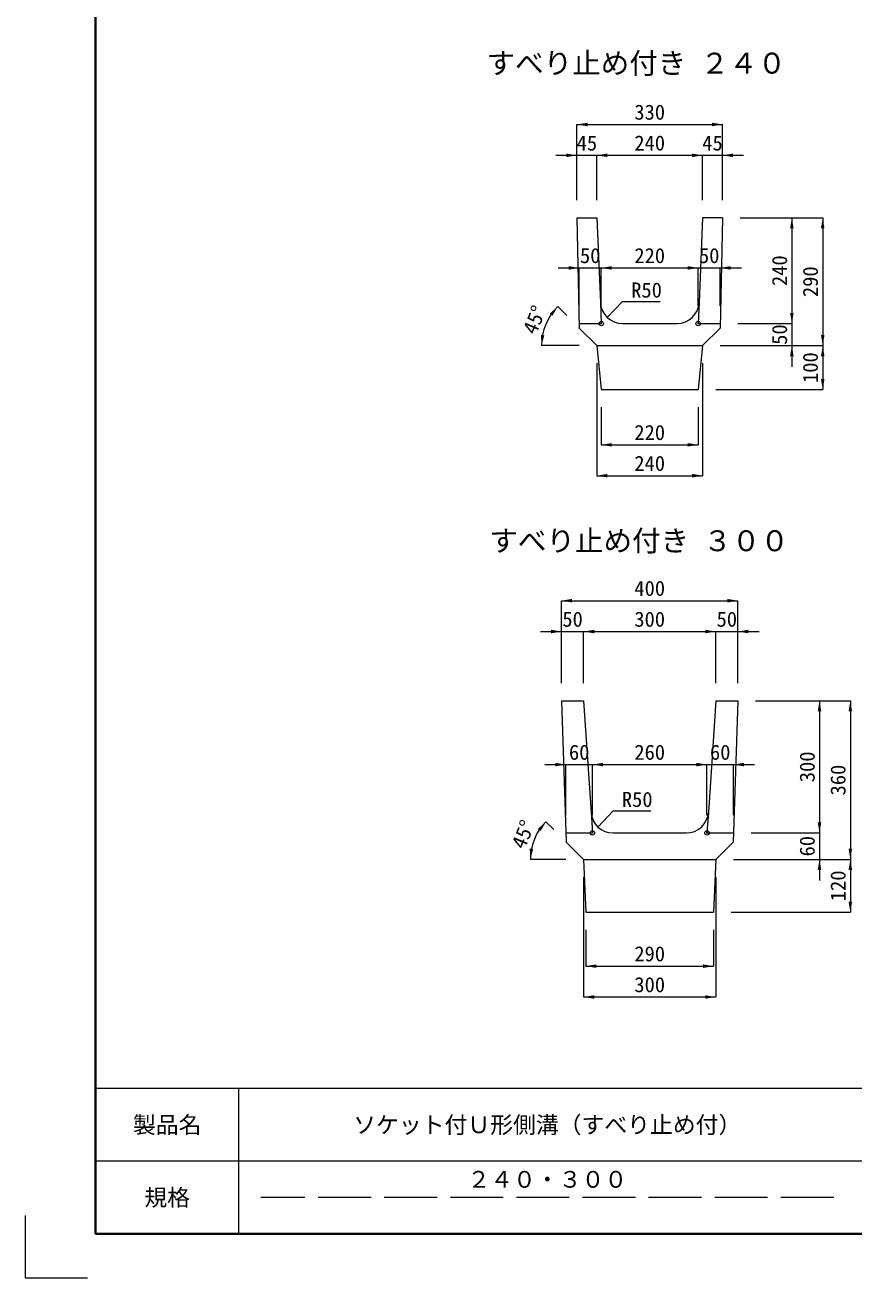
# Model space of a CAD drawing. Units: millimetres at full size, sheet at 1:20. Extents: x 2847 to 6807, y -2460 to 3140.
# Drawn here: x 2847 to 4727, y -2460 to 383 of the extents above; entities that cross this region are included whole.
import ezdxf
from ezdxf.enums import TextEntityAlignment as Align

# ---------------------------------------------------------------- set-up
doc = ezdxf.new("R2010")
doc.units = ezdxf.units.MM
doc.header["$LTSCALE"] = 20
doc.header["$PDMODE"] = 32
doc.header["$PDSIZE"] = 10
doc.linetypes.add('DASHED', pattern=[7.5, 6, -1.5])
doc.layers.add('0_2', color=7, linetype='Continuous')
for name, color, linetype, lineweight in [('Defpoints_3', 1, 'Continuous', 13), ('作業エリア', 11, 'Continuous', 13), ('図枠', 7, 'Continuous', 5), ('寸法線', 7, 'Continuous', 13), ('引出線', 4, 'Continuous', 13), ('本体', 2, 'Continuous', 13), ('補助線', 8, 'Continuous', 13)]:
    doc.layers.add(name, color=color, linetype=linetype, lineweight=lineweight)
doc.styles.add('ＭＳ ゴシック', font='')
doc.styles.get('ＭＳ ゴシック').set_extended_font_data('MS Gothic')

# ---------------------------------------------------------------- blocks, each defined once
blk = doc.blocks.new('filled_arrow')
at = {"color": 0, "linetype": 'Continuous', "lineweight": -2}
blk.add_solid([(7.5, 1.25), (0, 0), (7.5, -1.25)], dxfattribs=at)

msp = doc.modelspace()

# ---------------------------------------------------------------- linework, layer by layer
at = {"layer": 'Defpoints_3'}
for p, q in [((2846.52, -2318.13), (2846.52, -2459.55)), ((2846.52, -2459.55), (2987.94, -2459.55))]:
    msp.add_line(p, q, dxfattribs=at)
at = {"layer": '作業エリア'}
for p in [(4153.92, -293.95), (4373.92, -293.95), (4133.92, -1449.81), (4393.92, -1449.81)]:
    msp.add_point(p, dxfattribs=at)
at = {"layer": '図枠', "lineweight": 40}
for p, q in [((3006.52, -2359.55), (3006.52, 3140.45)), ((6706.52, -2359.55), (3006.52, -2359.55))]:
    msp.add_line(p, q, dxfattribs=at)
at = {"layer": '図枠', "lineweight": 13}
for p, q in [((6706.52, -2029.55), (3006.52, -2029.55)), ((3331.52, -2359.55), (3331.52, -2029.55)), ((5706.52, -2194.55), (3006.52, -2194.55))]:
    msp.add_line(p, q, dxfattribs=at)
at = {"layer": '図枠', "linetype": 'DASHED', "lineweight": 9}
msp.add_line((4681.52, -2277.05), (3381.52, -2277.05), dxfattribs=at)
at = {"layer": '寸法線'}
for p, q in [((4098.92, 157.79), (4428.92, 157.79)), ((4098.92, -13.95), (4098.92, 157.79)), ((4428.92, -13.95), (4428.92, 157.79)), ((4050.92, 87.79), (4191.92, 87.79)), ((4098.92, -13.95), (4098.92, 87.79)), ((4143.92, -13.95), (4143.92, 87.79)), ((4143.92, 87.79), (4383.92, 87.79)), ((4143.92, -13.95), (4143.92, 87.79)), ((4335.92, 87.79), (4476.92, 87.79)), ((4383.92, -13.95), (4383.92, 87.79)), ((4383.92, -13.95), (4383.92, 87.79)), ((4428.92, -13.95), (4428.92, 87.79)), ((4468.92, -53.95), (4586.49, -53.95)), ((4468.92, -53.95), (4656.49, -53.95)), ((4586.49, -53.95), (4586.49, -293.95)), ((4656.49, -53.95), (4656.49, -343.95)), ((4055.92, -167.72), (4201.92, -167.72)), ((4103.92, -253.95), (4103.92, -167.72)), ((4153.92, -253.95), (4153.92, -167.72)), ((4153.92, -167.72), (4373.92, -167.72)), ((4153.92, -253.95), (4153.92, -167.72)), ((4325.92, -167.72), (4471.92, -167.72)), ((4373.92, -253.95), (4373.92, -167.72)), ((4373.92, -253.95), (4373.92, -167.72)), ((4423.92, -253.95), (4423.92, -167.72)), ((4075.84, -275.88), (4055.29, -255.33)), ((4586.49, -245.95), (4586.49, -391.95)), ((4463.92, -293.95), (4586.49, -293.95)), ((4463.92, -293.95), (4586.49, -293.95)), ((4103.92, -343.95), (4018.59, -343.95)), ((4423.92, -343.95), (4586.49, -343.95)), ((4423.92, -343.95), (4656.49, -343.95)), ((4423.92, -343.95), (4656.49, -343.95)), ((4656.49, -343.95), (4656.49, -443.95)), ((4143.92, -383.95), (4143.92, -639.12)), ((4383.92, -383.95), (4383.92, -639.12)), ((4413.92, -443.95), (4656.49, -443.95)), ((4153.92, -483.95), (4153.92, -569.12)), ((4373.92, -483.95), (4373.92, -569.12)), ((4153.92, -569.12), (4373.92, -569.12)), ((4143.92, -639.12), (4383.92, -639.12)), ((4063.92, -922.81), (4463.92, -922.81)), ((4063.92, -1109.81), (4063.92, -922.81)), ((4463.92, -1109.81), (4463.92, -922.81)), ((4015.92, -992.81), (4161.92, -992.81)), ((4063.92, -1109.81), (4063.92, -992.81)), ((4113.92, -1109.81), (4113.92, -992.81)), ((4113.92, -992.81), (4413.92, -992.81)), ((4113.92, -1109.81), (4113.92, -992.81)), ((4365.92, -992.81), (4511.92, -992.81)), ((4413.92, -1109.81), (4413.92, -992.81)), ((4413.92, -1109.81), (4413.92, -992.81)), ((4463.92, -1109.81), (4463.92, -992.81)), ((4503.92, -1149.81), (4649.19, -1149.81)), ((4503.92, -1149.81), (4719.19, -1149.81)), ((4649.19, -1149.81), (4649.19, -1449.81)), ((4719.19, -1149.81), (4719.19, -1509.81)), ((4025.92, -1294.69), (4181.92, -1294.69)), ((4073.92, -1409.81), (4073.92, -1294.69)), ((4133.92, -1409.81), (4133.92, -1294.69)), ((4133.92, -1294.69), (4393.92, -1294.69)), ((4133.92, -1409.81), (4133.92, -1294.69)), ((4345.92, -1294.69), (4501.92, -1294.69)), ((4393.92, -1409.81), (4393.92, -1294.69)), ((4393.92, -1409.81), (4393.92, -1294.69)), ((4453.92, -1409.81), (4453.92, -1294.69)), ((4649.19, -1401.81), (4649.19, -1557.81)), ((4046.32, -1442.22), (4028.52, -1424.42)), ((4493.92, -1449.81), (4649.19, -1449.81)), ((4493.92, -1449.81), (4649.19, -1449.81)), ((4073.92, -1509.81), (3993.15, -1509.81)), ((4453.92, -1509.81), (4649.19, -1509.81)), ((4453.92, -1509.81), (4719.19, -1509.81)), ((4453.92, -1509.81), (4719.19, -1509.81)), ((4719.19, -1509.81), (4719.19, -1629.81)), ((4113.92, -1549.81), (4113.92, -1822.06)), ((4413.92, -1549.81), (4413.92, -1822.06)), ((4448.92, -1629.81), (4719.19, -1629.81)), ((4118.92, -1669.81), (4118.92, -1752.06)), ((4408.92, -1669.81), (4408.92, -1752.06)), ((4118.92, -1752.06), (4408.92, -1752.06)), ((4113.92, -1822.06), (4413.92, -1822.06))]:
    msp.add_line(p, q, dxfattribs=at)
for centre, radius in [((4143.92, -343.95), 125.33), ((4113.92, -1509.81), 120.77)]:
    msp.add_arc(centre, radius, 135, 180, dxfattribs=at)
at = {"layer": '引出線'}
for points in [[(4167.26, -280.03), (4201.88, -243.95), (4288.03, -243.95)], [(4146.53, -1436.33), (4180.69, -1399.81), (4266.85, -1399.81)]]:
    msp.add_lwpolyline(points, dxfattribs=at)
at = {"layer": '本体'}
for p, q in [((4098.92, -53.95), (4104.13, -304.16)), ((4098.92, -53.95), (4143.92, -53.95)), ((4143.92, -53.95), (4151.92, -246.03)), ((4383.92, -53.95), (4375.91, -246.03)), ((4428.92, -53.95), (4383.92, -53.95)), ((4428.92, -53.95), (4423.7, -304.16)), ((4143.92, -343.95), (4104.13, -304.16)), ((4201.88, -293.95), (4325.96, -293.95)), ((4383.92, -343.95), (4423.7, -304.16)), ((4143.92, -343.95), (4383.92, -343.95)), ((4143.92, -343.95), (4153.92, -443.95)), ((4383.92, -343.95), (4373.92, -443.95)), ((4153.92, -443.95), (4373.92, -443.95)), ((4063.92, -1149.81), (4113.92, -1149.81)), ((4063.92, -1149.81), (4074.61, -1470.5)), ((4113.92, -1149.81), (4130.8, -1403.14)), ((4413.92, -1149.81), (4397.03, -1403.14)), ((4413.92, -1149.81), (4463.92, -1149.81)), ((4463.92, -1149.81), (4453.23, -1470.5)), ((4180.69, -1449.81), (4347.14, -1449.81)), ((4113.92, -1509.81), (4074.61, -1470.5)), ((4413.92, -1509.81), (4453.23, -1470.5)), ((4113.92, -1509.81), (4413.92, -1509.81)), ((4113.92, -1509.81), (4118.92, -1629.81)), ((4413.92, -1509.81), (4408.92, -1629.81)), ((4118.92, -1629.81), (4408.92, -1629.81))]:
    msp.add_line(p, q, dxfattribs=at)
for centre, start, end in [((4201.88, -243.95), 182.38594, 270), ((4325.96, -243.95), 270, 357.61406), ((4180.69, -1399.81), 183.81407, 270), ((4347.14, -1399.81), 270, 356.18593)]:
    msp.add_arc(centre, 50, start, end, dxfattribs=at)
at = {"layer": '補助線'}
for p, q in [((4151.92, -246.03), (4153.92, -293.95)), ((4375.91, -246.03), (4373.92, -293.95)), ((4103.92, -293.95), (4153.92, -293.95)), ((4373.92, -293.95), (4423.92, -293.95)), ((4130.8, -1403.14), (4133.92, -1449.81)), ((4397.03, -1403.14), (4393.92, -1449.81)), ((4073.92, -1449.81), (4133.92, -1449.81)), ((4393.92, -1449.81), (4453.92, -1449.81))]:
    msp.add_line(p, q, dxfattribs=at)

# ---------------------------------------------------------------- block references
at = {"layer": '寸法線', "xscale": 3.2, "yscale": 3.2}
for p in [(4098.92, 157.79), (4143.92, 87.79), (4143.92, 87.79), (4428.92, 87.79), (4153.92, -167.72), (4153.92, -167.72), (4423.92, -167.72), (4153.92, -569.12), (4143.92, -639.12), (4063.92, -922.81), (4113.92, -992.81), (4113.92, -992.81), (4463.92, -992.81), (4133.92, -1294.69), (4133.92, -1294.69), (4453.92, -1294.69), (4118.92, -1752.06), (4113.92, -1822.06)]:
    msp.add_blockref('filled_arrow', p, dxfattribs=at)
for p, rotation in [((4428.92, 157.79), 180), ((4098.92, 87.79), 180), ((4383.92, 87.79), 180), ((4383.92, 87.79), 180), ((4586.49, -53.95), 270), ((4656.49, -53.95), 270), ((4103.92, -167.72), 180), ((4373.92, -167.72), 180), ((4373.92, -167.72), 180), ((4055.29, -255.33), 230.5), ((4586.49, -293.95), 90), ((4586.49, -293.95), 90), ((4018.59, -343.95), 84.5), ((4656.49, -343.95), 90), ((4586.49, -343.95), 270), ((4656.49, -343.95), 270), ((4656.49, -443.95), 90), ((4373.92, -569.12), 180), ((4383.92, -639.12), 180), ((4463.92, -922.81), 180), ((4063.92, -992.81), 180), ((4413.92, -992.81), 180), ((4413.92, -992.81), 180), ((4649.19, -1149.81), 270), ((4719.19, -1149.81), 270), ((4073.92, -1294.69), 180), ((4393.92, -1294.69), 180), ((4393.92, -1294.69), 180), ((4028.52, -1424.42), 230.7), ((4649.19, -1449.81), 90), ((4649.19, -1449.81), 90), ((3993.15, -1509.81), 84.3), ((4719.19, -1509.81), 90), ((4649.19, -1509.81), 270), ((4719.19, -1509.81), 270), ((4719.19, -1629.81), 90), ((4408.92, -1752.06), 180), ((4413.92, -1822.06), 180)]:
    msp.add_blockref('filled_arrow', p, dxfattribs=dict(at, rotation=rotation))
at = {"layer": '引出線', "xscale": 0.16, "yscale": 0.16}
for p, rotation in [((4167.26, -280.03), 46.2), ((4146.53, -1436.33), 46.9)]:
    msp.add_blockref('filled_arrow', p, dxfattribs=dict(at, rotation=rotation))

# ---------------------------------------------------------------- texts
at = {"layer": '0_2', "style": 'ＭＳ ゴシック'}
for s, p in [('すべり止め付き ２４０', (3893.77, 296.92)), ('すべり止め付き ３００', (3900.09, -786.81))]:
    msp.add_text(s, height=47.47, dxfattribs=at).set_placement(p, align=Align.MIDDLE_LEFT)
at = {"layer": '図枠', "style": 'ＭＳ ゴシック'}
for s, p in [('製品名', (3169.02, -2112.05)), ('ソケット付Ｕ形側溝（すべり止め付）', (4031.52, -2112.05)), ('２４０・３００', (4031.52, -2235.8)), ('規格', (3169.02, -2277.05))]:
    msp.add_text(s, height=37.98, dxfattribs=at).set_placement(p, align=Align.MIDDLE_CENTER)
at = {"layer": '寸法線', "style": 'ＭＳ ゴシック'}
for s, p in [('330', (4263.92, 185.79)), ('45', (4121.42, 115.79)), ('240', (4263.92, 115.79)), ('45', (4406.42, 115.79)), ('50', (4128.92, -139.72)), ('220', (4263.92, -139.72)), ('50', (4398.92, -139.72)), ('220', (4263.92, -541.12)), ('240', (4263.92, -611.12)), ('400', (4263.92, -894.81)), ('50', (4088.92, -964.81)), ('300', (4263.92, -964.81)), ('50', (4438.92, -964.81)), ('60', (4103.92, -1266.69)), ('260', (4263.92, -1266.69)), ('60', (4423.92, -1266.69)), ('290', (4263.92, -1724.06)), ('300', (4263.92, -1794.06))]:
    msp.add_text(s, height=34.18, dxfattribs=at).set_placement(p, align=Align.MIDDLE_CENTER)
for s, rotation, p in [('240', 90, (4558.49, -173.95)), ('290', 90, (4628.49, -198.95)), ('45°', 67.5, (4002.26, -285.27)), ('50', 90, (4558.49, -318.95)), ('100', 90, (4628.49, -393.95)), ('300', 90, (4621.19, -1299.81)), ('360', 90, (4691.19, -1329.81)), ('45°', 67.5, (3976.47, -1452.88)), ('60', 90, (4621.19, -1479.81)), ('120', 90, (4691.19, -1569.81))]:
    msp.add_text(s, height=34.18, rotation=rotation, dxfattribs=at).set_placement(p, align=Align.MIDDLE_CENTER)
at = {"layer": '引出線', "style": 'ＭＳ ゴシック'}
for p in [(4221.88, -200.75), (4200.69, -1356.61)]:
    msp.add_text('R50', height=34.18, dxfattribs=at).set_placement(p, align=Align.TOP_LEFT)

doc.saveas('drawing.dxf')
